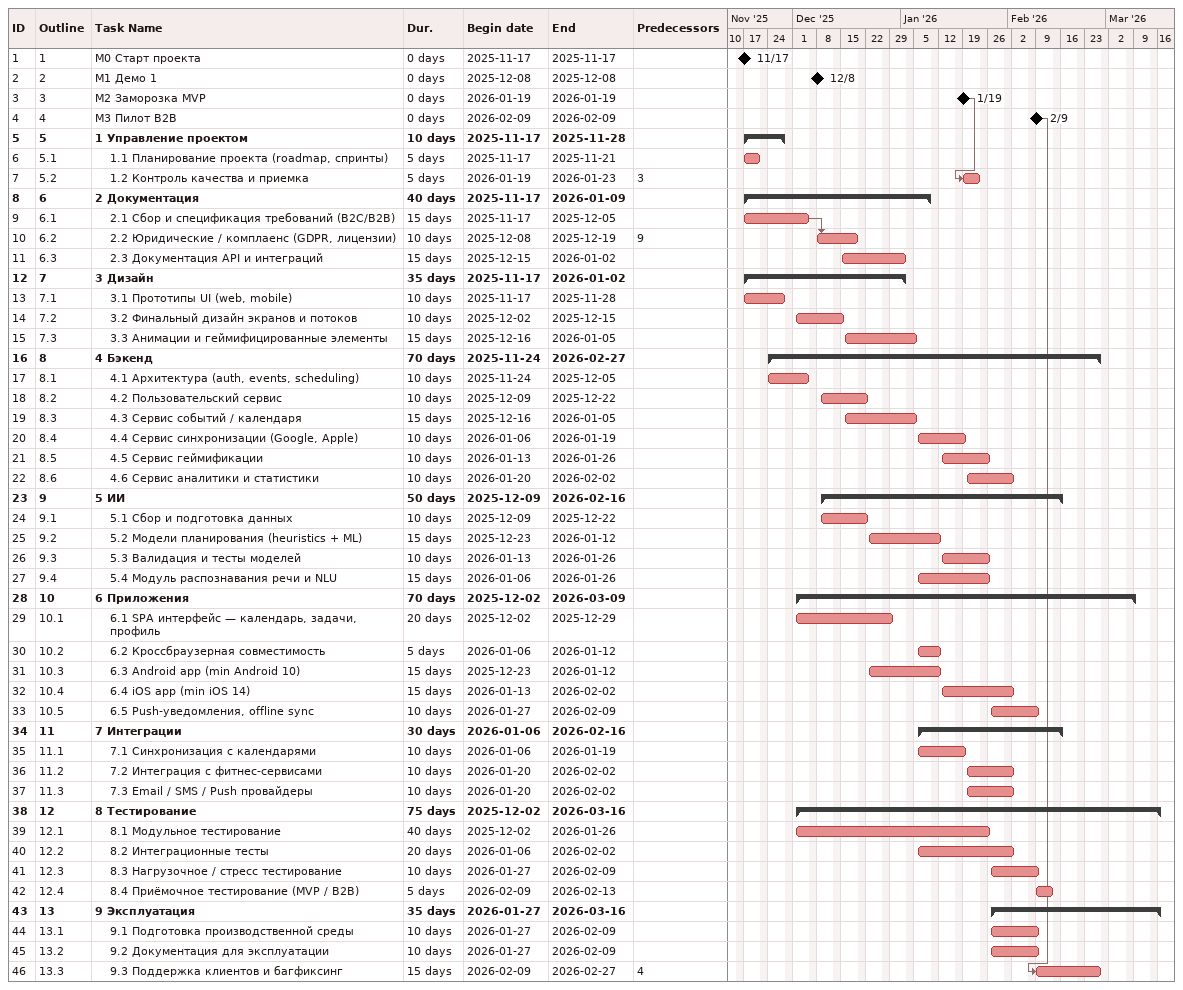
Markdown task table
| ID | WBS | Task | Duration | Start | Finish | Predecessors |
|---|---|---|---|---|---|---|
| 1 | 1 | M0 Старт проекта | 0d | 2025-11-17 | 2025-11-17 |  |
| 2 | 2 | M1 Демо 1 | 0d | 2025-12-08 | 2025-12-08 |  |
| 3 | 3 | M2 Заморозка MVP | 0d | 2026-01-19 | 2026-01-19 |  |
| 4 | 4 | M3 Пилот B2B | 0d | 2026-02-09 | 2026-02-09 |  |
| 5 | 5 | **1 Управление проектом** | 10d | 2025-11-17 | 2025-11-28 |  |
| 6 | 5.1 | 1.1 Планирование проекта (roadmap, спринты) | 5d | 2025-11-17 | 2025-11-21 |  |
| 7 | 5.2 | 1.2 Контроль качества и приемка | 5d | 2026-01-19 | 2026-01-23 | 3 |
| 8 | 6 | **2 Документация** | 40d | 2025-11-17 | 2026-01-09 |  |
| 9 | 6.1 | 2.1 Сбор и спецификация требований (B2C/B2B) | 15d | 2025-11-17 | 2025-12-05 |  |
| 10 | 6.2 | 2.2 Юридические / комплаенс (GDPR, лицензии) | 10d | 2025-12-08 | 2025-12-19 | 9 |
| 11 | 6.3 | 2.3 Документация API и интеграций | 15d | 2025-12-15 | 2026-01-02 |  |
| 12 | 7 | **3 Дизайн** | 35d | 2025-11-17 | 2026-01-02 |  |
| 13 | 7.1 | 3.1 Прототипы UI (web, mobile) | 10d | 2025-11-17 | 2025-11-28 |  |
| 14 | 7.2 | 3.2 Финальный дизайн экранов и потоков | 10d | 2025-12-02 | 2025-12-15 |  |
| 15 | 7.3 | 3.3 Анимации и геймифицированные элементы | 15d | 2025-12-16 | 2026-01-05 |  |
| 16 | 8 | **4 Бэкенд** | 70d | 2025-11-24 | 2026-02-27 |  |
| 17 | 8.1 | 4.1 Архитектура (auth, events, scheduling) | 10d | 2025-11-24 | 2025-12-05 |  |
| 18 | 8.2 | 4.2 Пользовательский сервис | 10d | 2025-12-09 | 2025-12-22 |  |
| 19 | 8.3 | 4.3 Сервис событий / календаря | 15d | 2025-12-16 | 2026-01-05 |  |
| 20 | 8.4 | 4.4 Сервис синхронизации (Google, Apple) | 10d | 2026-01-06 | 2026-01-19 |  |
| 21 | 8.5 | 4.5 Сервис геймификации | 10d | 2026-01-13 | 2026-01-26 |  |
| 22 | 8.6 | 4.6 Сервис аналитики и статистики | 10d | 2026-01-20 | 2026-02-02 |  |
| 23 | 9 | **5 ИИ** | 50d | 2025-12-09 | 2026-02-16 |  |
| 24 | 9.1 | 5.1 Сбор и подготовка данных | 10d | 2025-12-09 | 2025-12-22 |  |
| 25 | 9.2 | 5.2 Модели планирования (heuristics + ML) | 15d | 2025-12-23 | 2026-01-12 |  |
| 26 | 9.3 | 5.3 Валидация и тесты моделей | 10d | 2026-01-13 | 2026-01-26 |  |
| 27 | 9.4 | 5.4 Модуль распознавания речи и NLU | 15d | 2026-01-06 | 2026-01-26 |  |
| 28 | 10 | **6 Приложения** | 70d | 2025-12-02 | 2026-03-09 |  |
| 29 | 10.1 | 6.1 SPA интерфейс — календарь, задачи, профиль | 20d | 2025-12-02 | 2025-12-29 |  |
| 30 | 10.2 | 6.2 Кроссбраузерная совместимость | 5d | 2026-01-06 | 2026-01-12 |  |
| 31 | 10.3 | 6.3 Android app (min Android 10) | 15d | 2025-12-23 | 2026-01-12 |  |
| 32 | 10.4 | 6.4 iOS app (min iOS 14) | 15d | 2026-01-13 | 2026-02-02 |  |
| 33 | 10.5 | 6.5 Push-уведомления, offline sync | 10d | 2026-01-27 | 2026-02-09 |  |
| 34 | 11 | **7 Интеграции** | 30d | 2026-01-06 | 2026-02-16 |  |
| 35 | 11.1 | 7.1 Синхронизация с календарями | 10d | 2026-01-06 | 2026-01-19 |  |
| 36 | 11.2 | 7.2 Интеграция с фитнес-сервисами | 10d | 2026-01-20 | 2026-02-02 |  |
| 37 | 11.3 | 7.3 Email / SMS / Push провайдеры | 10d | 2026-01-20 | 2026-02-02 |  |
| 38 | 12 | **8 Тестирование** | 75d | 2025-12-02 | 2026-03-16 |  |
| 39 | 12.1 | 8.1 Модульное тестирование | 40d | 2025-12-02 | 2026-01-26 |  |
| 40 | 12.2 | 8.2 Интеграционные тесты | 20d | 2026-01-06 | 2026-02-02 |  |
| 41 | 12.3 | 8.3 Нагрузочное / стресс тестирование | 10d | 2026-01-27 | 2026-02-09 |  |
| 42 | 12.4 | 8.4 Приёмочное тестирование (MVP / B2B) | 5d | 2026-02-09 | 2026-02-13 |  |
| 43 | 13 | **9 Эксплуатация** | 35d | 2026-01-27 | 2026-03-16 |  |
| 44 | 13.1 | 9.1 Подготовка производственной среды | 10d | 2026-01-27 | 2026-02-09 |  |
| 45 | 13.2 | 9.2 Документация для эксплуатации | 10d | 2026-01-27 | 2026-02-09 |  |
| 46 | 13.3 | 9.3 Поддержка клиентов и багфиксинг | 15d | 2026-02-09 | 2026-02-27 | 4 |
